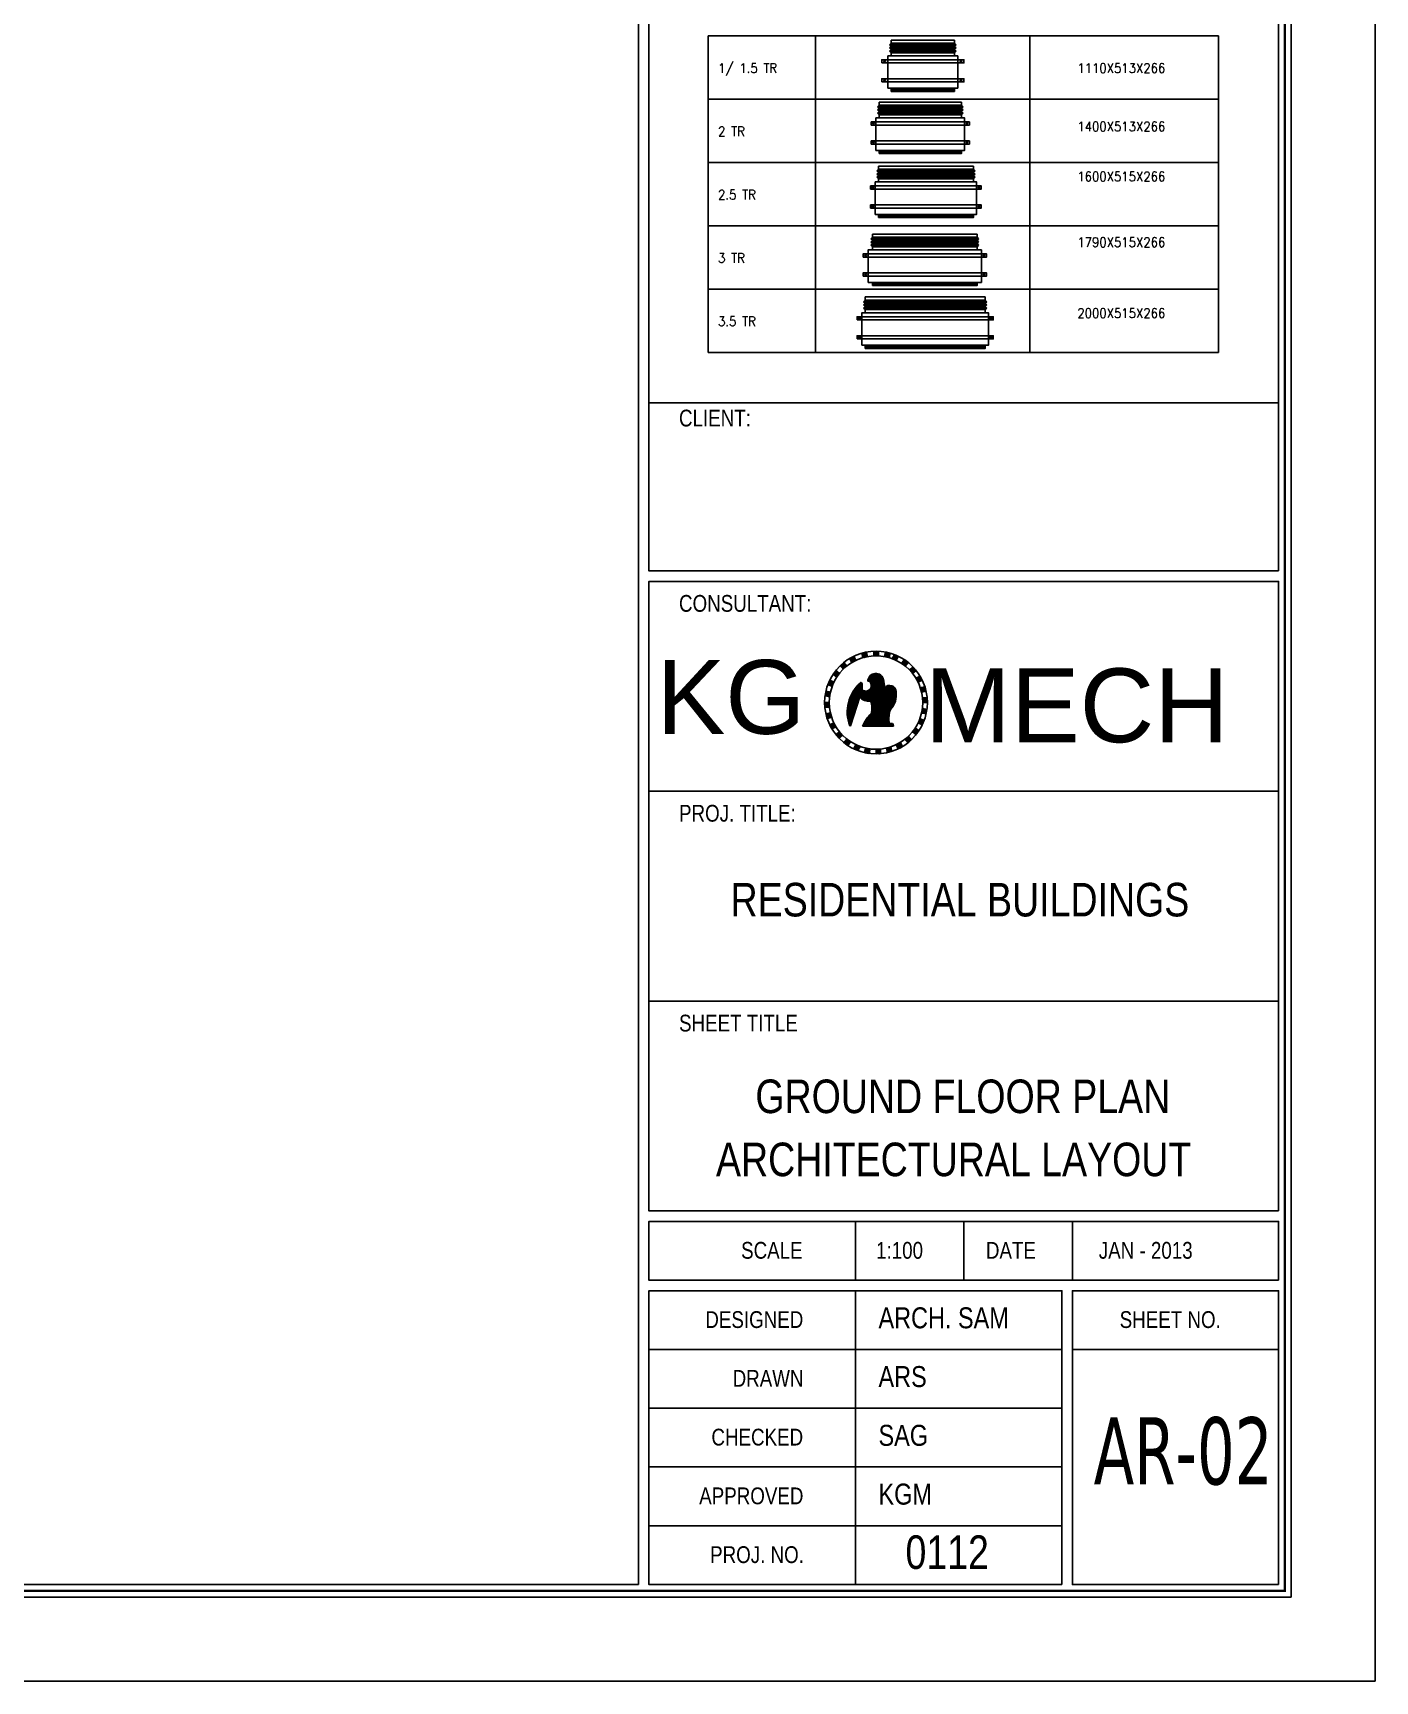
# Model space of a CAD drawing. Header units: millimetres. Extents: x -1288794 to 2153086, y -2701644 to -1335282.
# Drawn here: x 1000800 to 1021999, y -1519494 to -1493463 of the extents above; entities that cross this region are included whole.
import ezdxf
from ezdxf.enums import TextEntityAlignment as Align

# ---------------------------------------------------------------- set-up
doc = ezdxf.new("R2010")
doc.units = ezdxf.units.MM
doc.header["$LTSCALE"] = 100
for name, color, linetype in [('AC-HLTEXT', 100, 'Continuous'), ('DAIMENTION', 32, 'Continuous'), ('FCU-AC', 160, 'Continuous'), ('LOGO LINE', 7, 'Continuous'), ('LOGO1LINE', 7, 'Continuous'), ('TEXT', 4, 'Continuous')]:
    doc.layers.add(name, color=color, linetype=linetype)
doc.styles.add('ISTILO', font='sanss___.ttf', dxfattribs={"width": 0.8, "height": 400})
doc.styles.add('MKL', font='swisse.ttf')
doc.styles.add('ROMANS', font='romans.shx', dxfattribs={"width": 0.8})
doc.styles.add('SANSSERIF', font='sas_____.pfb')
doc.styles.add('TAHOMA', font='tahoma.ttf', dxfattribs={"width": 0.7})

# ---------------------------------------------------------------- blocks, each defined once
blk = doc.blocks.new('fcu 3.5 tr')
at = {"layer": 'FCU-AC'}
h = blk.add_hatch(dxfattribs=at)
h.set_pattern_fill('NET', color=3)
h.paths.add_polyline_path([(100970, -1580238), (99070, -1580238), (99070, -1580288), (100970, -1580288)])
for p, q in [((99045, -1579550), (99070, -1579525)), ((100970, -1579525), (99070, -1579525)), ((100995, -1579550), (100970, -1579525)), ((100995, -1579550), (99045, -1579550)), ((99045, -1579550), (99070, -1579575)), ((99045, -1579600), (99070, -1579575)), ((100995, -1579600), (99045, -1579600)), ((99045, -1579600), (99070, -1579625)), ((99045, -1579650), (99070, -1579625)), ((100995, -1579650), (99045, -1579650)), ((99045, -1579650), (99070, -1579675)), ((100970, -1579575), (99070, -1579575)), ((100970, -1579575), (99070, -1579575)), ((100970, -1579625), (99070, -1579625)), ((100970, -1579625), (99070, -1579625)), ((100995, -1579550), (100970, -1579575)), ((100995, -1579600), (100970, -1579575)), ((100995, -1579600), (100970, -1579625)), ((100995, -1579650), (100970, -1579625)), ((100995, -1579650), (100970, -1579675))]:
    blk.add_line(p, q, dxfattribs=at)
at = {"layer": 'FCU-AC', "color": 1}
for p, q in [((100970, -1579475), (99070, -1579475)), ((99070, -1579475), (99070, -1579525)), ((99070, -1579525), (100970, -1579525)), ((100970, -1579525), (100970, -1579475)), ((100970, -1579675), (99070, -1579675)), ((99070, -1579675), (99070, -1579725)), ((99070, -1579725), (100970, -1579725)), ((100970, -1579725), (100970, -1579675))]:
    blk.add_line(p, q, dxfattribs=at)
at = {"layer": 'FCU-AC', "color": 6}
for points in [[(98945, -1579838), (101095, -1579838), (101095, -1579788), (98945, -1579788)], [(98945, -1580138), (101095, -1580138), (101095, -1580088), (98945, -1580088)]]:
    blk.add_lwpolyline(points, close=True, dxfattribs=at)
at = {"layer": 'FCU-AC'}
blk.add_lwpolyline([(99020, -1580238), (101020, -1580238), (101020, -1579725), (99020, -1579725)], close=True, dxfattribs=at)
at = {"layer": 'FCU-AC', "color": 3}
blk.add_lwpolyline([(99070, -1580288), (100970, -1580288), (100970, -1580238), (99070, -1580238)], close=True, dxfattribs=at)
at = {"layer": 'FCU-AC', "color": 6}
for centre in [(98982, -1579813), (101057, -1579813), (98982, -1580113), (101057, -1580113)]:
    blk.add_circle(centre, 12.5, dxfattribs=at)
blk = doc.blocks.new('fcu-1    1.5 tr')
h = blk.add_hatch()
h.set_pattern_fill('NET', color=3)
h.paths.add_polyline_path([(78733, -1589179), (77733, -1589179), (77733, -1589229), (78733, -1589229)])
at = {"color": 3}
blk.add_lwpolyline([(77733, -1589229), (78733, -1589229), (78733, -1589179), (77733, -1589179)], close=True, dxfattribs=at)
at = {"layer": 'FCU-AC', "color": 5}
for p, q in [((77733, -1588466), (77708, -1588491)), ((78758, -1588491), (77708, -1588491)), ((77733, -1588516), (77708, -1588491)), ((77733, -1588516), (77708, -1588541)), ((78758, -1588541), (77708, -1588541)), ((77733, -1588566), (77708, -1588541)), ((77733, -1588566), (77708, -1588591)), ((78758, -1588591), (77708, -1588591)), ((77733, -1588616), (77708, -1588591)), ((78733, -1588516), (77733, -1588516)), ((78733, -1588566), (77733, -1588566)), ((78758, -1588491), (78733, -1588466)), ((78758, -1588491), (78733, -1588516)), ((78758, -1588541), (78733, -1588516)), ((78758, -1588541), (78733, -1588566)), ((78758, -1588591), (78733, -1588566)), ((78758, -1588591), (78733, -1588616))]:
    blk.add_line(p, q, dxfattribs=at)
at = {"layer": 'FCU-AC', "color": 1}
for p, q in [((78733, -1588416), (77733, -1588416)), ((77733, -1588416), (77733, -1588466)), ((77733, -1588466), (78733, -1588466)), ((78733, -1588616), (77733, -1588616)), ((77733, -1588616), (77733, -1588666)), ((78733, -1588466), (78733, -1588416)), ((78733, -1588666), (78733, -1588616)), ((77733, -1588666), (78733, -1588666))]:
    blk.add_line(p, q, dxfattribs=at)
at = {"layer": 'FCU-AC'}
for p, q in [((78733, -1588466), (77733, -1588466)), ((78788, -1588666), (77678, -1588666)), ((77678, -1588666), (77678, -1589179)), ((78788, -1589179), (78788, -1588666)), ((77678, -1589179), (78788, -1589179))]:
    blk.add_line(p, q, dxfattribs=at)
at = {"layer": 'FCU-AC', "color": 2}
for p, q in [((78733, -1588516), (77733, -1588516)), ((78733, -1588566), (77733, -1588566))]:
    blk.add_line(p, q, dxfattribs=at)
at = {"layer": 'FCU-AC', "color": 6}
for points in [[(77583, -1588779), (78883, -1588779), (78883, -1588729), (77583, -1588729)], [(77583, -1589079), (78883, -1589079), (78883, -1589029), (77583, -1589029)]]:
    blk.add_lwpolyline(points, close=True, dxfattribs=at)
for centre in [(77629, -1588755), (78837, -1588755), (77629, -1589055), (78837, -1589055)]:
    blk.add_circle(centre, 12.5, dxfattribs=at)
blk = doc.blocks.new('fcu 2 tr')
h = blk.add_hatch()
h.set_pattern_fill('NET', color=3)
h.paths.add_polyline_path([(80954, -1588493), (79654, -1588493), (79654, -1588543), (80954, -1588543)])
at = {"layer": 'FCU-AC'}
for p, q in [((79654, -1587780), (79629, -1587805)), ((80979, -1587805), (79629, -1587805)), ((79654, -1587830), (79629, -1587805)), ((79654, -1587830), (79629, -1587855)), ((80979, -1587855), (79629, -1587855)), ((79654, -1587880), (79629, -1587855)), ((80954, -1587780), (79654, -1587780)), ((80954, -1587830), (79654, -1587830)), ((80954, -1587830), (79654, -1587830)), ((80954, -1587780), (80979, -1587805)), ((80954, -1587830), (80979, -1587805)), ((80954, -1587830), (80979, -1587855)), ((80954, -1587880), (80979, -1587855)), ((79654, -1587880), (79629, -1587905)), ((80979, -1587905), (79629, -1587905)), ((79654, -1587930), (79629, -1587905)), ((80954, -1587880), (79654, -1587880)), ((80954, -1587880), (79654, -1587880)), ((80954, -1587880), (80979, -1587905)), ((80954, -1587930), (80979, -1587905))]:
    blk.add_line(p, q, dxfattribs=at)
at = {"layer": 'FCU-AC', "color": 1}
for p, q in [((80954, -1587730), (79654, -1587730)), ((79654, -1587730), (79654, -1587780)), ((79654, -1587780), (80954, -1587780)), ((80954, -1587780), (80954, -1587730)), ((80954, -1587930), (79654, -1587930)), ((79654, -1587930), (79654, -1587980)), ((79654, -1587980), (80954, -1587980)), ((80954, -1587980), (80954, -1587930))]:
    blk.add_line(p, q, dxfattribs=at)
at = {"layer": 'FCU-AC', "color": 6}
for points in [[(79529, -1588093), (81079, -1588093), (81079, -1588043), (79529, -1588043)], [(79529, -1588393), (81079, -1588393), (81079, -1588343), (79529, -1588343)]]:
    blk.add_lwpolyline(points, close=True, dxfattribs=at)
at = {"layer": 'FCU-AC'}
blk.add_lwpolyline([(79604, -1588493), (81004, -1588493), (81004, -1587980), (79604, -1587980)], close=True, dxfattribs=at)
at = {"layer": 'FCU-AC', "color": 3}
blk.add_lwpolyline([(79654, -1588543), (80954, -1588543), (80954, -1588493), (79654, -1588493)], close=True, dxfattribs=at)
at = {"layer": 'FCU-AC', "color": 6}
for centre in [(79566, -1588068), (81041, -1588068), (79566, -1588368), (81041, -1588368)]:
    blk.add_circle(centre, 12.5, dxfattribs=at)
blk = doc.blocks.new('fcu 2.5 tr')
h = blk.add_hatch()
h.set_pattern_fill('NET', color=3)
h.paths.add_polyline_path([(83172, -1587743), (81672, -1587743), (81672, -1587793), (83172, -1587793)])
at = {"layer": 'FCU-AC'}
for p, q in [((81672, -1587030), (81647, -1587055)), ((83197, -1587055), (81647, -1587055)), ((81672, -1587080), (81647, -1587055)), ((81672, -1587080), (81647, -1587105)), ((83172, -1587030), (81672, -1587030)), ((83172, -1587080), (81672, -1587080)), ((83172, -1587080), (81672, -1587080)), ((83197, -1587055), (83172, -1587030)), ((83197, -1587055), (83172, -1587080)), ((83197, -1587105), (83172, -1587080)), ((83197, -1587105), (81647, -1587105)), ((81672, -1587130), (81647, -1587105)), ((81672, -1587130), (81647, -1587155)), ((83197, -1587155), (81647, -1587155)), ((81672, -1587180), (81647, -1587155)), ((83172, -1587130), (81672, -1587130)), ((83172, -1587130), (81672, -1587130)), ((83197, -1587105), (83172, -1587130)), ((83197, -1587155), (83172, -1587130)), ((83197, -1587155), (83172, -1587180))]:
    blk.add_line(p, q, dxfattribs=at)
at = {"layer": 'FCU-AC', "color": 1}
for p, q in [((83172, -1586980), (81672, -1586980)), ((81672, -1586980), (81672, -1587030)), ((81672, -1587030), (83172, -1587030)), ((83172, -1587030), (83172, -1586980)), ((83172, -1587180), (81672, -1587180)), ((81672, -1587180), (81672, -1587230)), ((81672, -1587230), (83172, -1587230)), ((83172, -1587230), (83172, -1587180))]:
    blk.add_line(p, q, dxfattribs=at)
at = {"layer": 'FCU-AC', "color": 6}
for points in [[(81547, -1587343), (83297, -1587343), (83297, -1587293), (81547, -1587293)], [(81547, -1587643), (83297, -1587643), (83297, -1587593), (81547, -1587593)]]:
    blk.add_lwpolyline(points, close=True, dxfattribs=at)
at = {"layer": 'FCU-AC'}
blk.add_lwpolyline([(81622, -1587743), (83222, -1587743), (83222, -1587230), (81622, -1587230)], close=True, dxfattribs=at)
at = {"layer": 'FCU-AC', "color": 3}
blk.add_lwpolyline([(81672, -1587793), (83172, -1587793), (83172, -1587743), (81672, -1587743)], close=True, dxfattribs=at)
at = {"layer": 'FCU-AC', "color": 6}
for centre in [(81584, -1587318), (83259, -1587318), (81584, -1587618), (83259, -1587618)]:
    blk.add_circle(centre, 12.5, dxfattribs=at)
blk = doc.blocks.new('fcu 3 tr')
h = blk.add_hatch()
h.set_pattern_fill('NET', color=3)
h.paths.add_polyline_path([(86304, -1585367), (84654, -1585367), (84654, -1585417), (86304, -1585417)])
at = {"layer": 'FCU-AC'}
for p, q in [((84654, -1584654), (84629, -1584679)), ((86329, -1584679), (84629, -1584679)), ((84654, -1584704), (84629, -1584679)), ((84654, -1584704), (84629, -1584729)), ((86329, -1584729), (84629, -1584729)), ((84654, -1584754), (84629, -1584729)), ((86304, -1584654), (84654, -1584654)), ((86304, -1584704), (84654, -1584704)), ((86304, -1584704), (84654, -1584704)), ((86304, -1584654), (86329, -1584679)), ((86304, -1584704), (86329, -1584679)), ((86304, -1584704), (86329, -1584729)), ((86304, -1584754), (86329, -1584729)), ((84654, -1584754), (84629, -1584779)), ((86329, -1584779), (84629, -1584779)), ((84654, -1584804), (84629, -1584779)), ((86304, -1584754), (84654, -1584754)), ((86304, -1584754), (84654, -1584754)), ((86304, -1584754), (86329, -1584779)), ((86304, -1584804), (86329, -1584779))]:
    blk.add_line(p, q, dxfattribs=at)
at = {"layer": 'FCU-AC', "color": 1}
for p, q in [((86304, -1584604), (84654, -1584604)), ((84654, -1584604), (84654, -1584654)), ((84654, -1584654), (86304, -1584654)), ((86304, -1584654), (86304, -1584604)), ((86304, -1584804), (84654, -1584804)), ((84654, -1584804), (84654, -1584854)), ((84654, -1584854), (86304, -1584854)), ((86304, -1584854), (86304, -1584804))]:
    blk.add_line(p, q, dxfattribs=at)
at = {"layer": 'FCU-AC', "color": 6}
for points in [[(84504, -1584967), (86454, -1584967), (86454, -1584917), (84504, -1584917)], [(84504, -1585267), (86454, -1585267), (86454, -1585217), (84504, -1585217)]]:
    blk.add_lwpolyline(points, close=True, dxfattribs=at)
at = {"layer": 'FCU-AC'}
blk.add_lwpolyline([(84584, -1585367), (86374, -1585367), (86374, -1584854), (84584, -1584854)], close=True, dxfattribs=at)
at = {"layer": 'FCU-AC', "color": 3}
blk.add_lwpolyline([(84654, -1585417), (86304, -1585417), (86304, -1585367), (84654, -1585367)], close=True, dxfattribs=at)
at = {"layer": 'FCU-AC', "color": 6}
for centre in [(84544, -1584942), (86414, -1584942), (84544, -1585242), (86414, -1585242)]:
    blk.add_circle(centre, 12.5, dxfattribs=at)

msp = doc.modelspace()

# ---------------------------------------------------------------- hatches: boundary and pattern name
h = msp.add_hatch()
h.set_pattern_fill('ANSI36', color=6, scale=36.666455, angle=167.14286, style=0)
h.set_pattern_definition([(212.14286, (1015549.2375, -1501492.5794), (-4.352928, -8.148113), [11.458267, -2.291653, 0, -2.291653])])
h.paths.add_polyline_path([(1013893, -1503259.6, -0.0225273), (1013964.9, -1503246.6), (1013981.3, -1503318.4, 0.0247745), (1013909.3, -1503331.1)])
h = msp.add_hatch()
h.set_pattern_fill('ANSI36', color=6, scale=36.666455, angle=180, style=0)
h.set_pattern_definition([(225, (1014950.707, -1501217.206), (-2.4306655, -8.91244), [11.458267, -2.291653, 0, -2.291653])])
h.paths.add_polyline_path([(1014081.1, -1503228.2, -0.0225273), (1014154.1, -1503231.5), (1014154.1, -1503305.1, 0.0247745), (1014081.1, -1503301.5)])
h = msp.add_hatch()
h.set_pattern_fill('ANSI36', color=6, scale=36.666455, angle=-167.14286, style=0)
h.set_pattern_definition([(237.85714, (1014307.7473, -1501087.4032), (-0.386519, -9.229861), [11.458267, -2.291653, 0, -2.291653])])
h.paths.add_polyline_path([(1014268.4, -1503241.5, -0.0225273), (1014338.8, -1503260.9), (1014322.4, -1503332.7, 0.0247745), (1014252.1, -1503313)])
h = msp.add_hatch()
h.set_pattern_fill('ANSI36', color=6, scale=36.666455, angle=38.57143, style=0)
h.set_pattern_definition([(83.57143, (1015195.8854, -1506787.814), (-3.656445, 8.4835216), [11.458267, -2.291653, 0, -2.291653])])
h.paths.add_polyline_path([(1013610.5, -1503405.1, 0.0225273), (1013555.5, -1503453.2), (1013601.5, -1503510.8, -0.0247745), (1013656.3, -1503462.5)])
h = msp.add_hatch()
h.set_pattern_fill('ANSI36', color=6, scale=36.666455, angle=25.71429, style=0)
h.set_pattern_definition([(70.71429, (1014557.2057, -1506959.146), (-1.677009, 9.0844575), [11.458267, -2.291653, 0, -2.291653])])
h.paths.add_polyline_path([(1013764.3, -1503308.5, 0.0225273), (1013700, -1503343.1), (1013732, -1503409.5, -0.0247745), (1013796.1, -1503374.6)])
h = msp.add_hatch()
h.set_pattern_fill('ANSI36', color=6, scale=36.666455, angle=-25.71429, style=0)
h.set_pattern_definition([(19.28571, (1012108.3185, -1506204.5415), (6.056917, 6.975205), [11.458267, -2.291653, 0, -2.291653])])
h.paths.add_polyline_path([(1014468.1, -1503308.5, 0.0225273), (1014401, -1503279.8), (1014369, -1503346.2, -0.0247745), (1014436.3, -1503374.6)])
h = msp.add_hatch()
h.set_pattern_fill('ANSI36', color=6, scale=36.666455, angle=-38.57143, style=0)
h.set_pattern_definition([(6.42857, (1011676.841, -1505703.449), (7.4571865, 5.452531), [11.458267, -2.291653, 0, -2.291653])])
h.paths.add_polyline_path([(1014621.9, -1503405.1, 0.0225273), (1014562.8, -1503362.2), (1014516.9, -1503419.8, -0.0247745), (1014576.2, -1503462.5)])
h = msp.add_hatch()
h.set_pattern_fill('ANSI36', color=6, scale=36.666455, angle=-51.42857, style=0)
h.set_pattern_definition([(353.57143, (1011367.685, -1505118.9075), (8.4835216, 3.656445), [11.458267, -2.291653, 0, -2.291653])])
h.paths.add_polyline_path([(1014750.4, -1503533.6, 0.0225273), (1014702.3, -1503478.6), (1014644.7, -1503524.5, -0.0247745), (1014693, -1503579.3)])
h = msp.add_hatch()
h.set_pattern_fill('ANSI36', color=6, scale=36.666455, angle=64.28571, style=0)
h.set_pattern_definition([(109.28571, (1016281.5195, -1506047.1804), (-6.975205, 6.056917), [11.458267, -2.291653, 0, -2.291653])])
h.paths.add_polyline_path([(1013385.5, -1503687.4, 0.0225273), (1013356.8, -1503754.5), (1013423.2, -1503786.5, -0.0247745), (1013451.6, -1503719.2)])
h = msp.add_hatch()
h.set_pattern_fill('ANSI36', color=6, scale=36.666455, angle=51.42857, style=0)
h.set_pattern_definition([(96.42857, (1015780.427, -1506478.658), (-5.452531, 7.4571865), [11.458267, -2.291653, 0, -2.291653])])
h.paths.add_polyline_path([(1013482.1, -1503533.6, 0.0225273), (1013439.2, -1503592.7), (1013496.8, -1503638.6, -0.0247745), (1013539.5, -1503579.3)])
h = msp.add_hatch()
h.set_pattern_fill('ANSI31', color=6, scale=36.45, style=0)
h.set_pattern_definition([(45, (1013532.6896, -1506308.6005), (-3.221755, 3.221755), [])])
h.paths.add_polyline_path([(1014039.4, -1504212.8, 0.1070133), (1013904.7, -1504413), (1014386.2, -1504413, 0.3835303), (1014393.2, -1504406.7, 0.674478), (1014336.4, -1504376.4), (1014321, -1504332.4, -0.1268388), (1014346.6, -1504147.3, 0.2280769), (1014433.4, -1503866.3, 0.6975506), (1014253.3, -1503805.9, 0.0308659), (1014233.4, -1503672.3, 0.880226), (1013987.3, -1503703.5), (1014009.3, -1503702.8, -1.0270626), (1013896.6, -1503836.1), (1013896.6, -1503747.1, 0.3506469), (1013878.2, -1503724.1, 0.2389572), (1013869.9, -1503726.2, 0.3170491), (1013703.6, -1504404.8, 0.7037758), (1013712.5, -1504404.6), (1013860.4, -1503950.3, 0.26839), (1014028.5, -1504017.3, -0.1721045)])
h = msp.add_hatch()
h.set_pattern_fill('ANSI36', color=6, scale=36.666455, angle=-64.28571, style=0)
h.set_pattern_definition([(340.71429, (1011196.3528, -1504480.228), (9.0844575, 1.677009), [11.458267, -2.291653, 0, -2.291653])])
h.paths.add_polyline_path([(1014847, -1503687.4, 0.0225273), (1014812.4, -1503623), (1014746, -1503655, -0.0247745), (1014780.9, -1503719.2)])
h = msp.add_hatch()
h.set_pattern_fill('ANSI36', color=6, scale=36.666455, angle=90, style=0)
h.set_pattern_definition([(135, (1016938.293, -1504908.8536), (-8.9124403, 2.4306655), [11.458267, -2.291653, 0, -2.291653])])
h.paths.add_polyline_path([(1013305.2, -1504039.3, 0.0225273), (1013308.5, -1504112.2), (1013382.1, -1504112.2, -0.0247745), (1013378.5, -1504039.3)])
h = msp.add_hatch()
h.set_pattern_fill('ANSI36', color=6, scale=36.666455, angle=77.14286, style=0)
h.set_pattern_definition([(122.14286, (1016674.0356, -1505515.0173), (-8.148113, 4.352928), [11.458267, -2.291653, 0, -2.291653])])
h.paths.add_polyline_path([(1013325.5, -1503858.8, 0.0225273), (1013312.5, -1503930.7), (1013384.3, -1503947, -0.0247745), (1013397, -1503875.1)])
h = msp.add_hatch()
h.set_pattern_fill('ANSI36', color=6, scale=36.666455, angle=-77.14286, style=0)
h.set_pattern_definition([(327.85714, (1011171.436, -1503819.436), (9.229861, -0.386519), [11.458267, -2.291653, 0, -2.291653])])
h.paths.add_polyline_path([(1014907, -1503858.8, 0.0225273), (1014887.5, -1503788.4), (1014815.7, -1503804.8, -0.0247745), (1014835.5, -1503875.1)])
h = msp.add_hatch()
h.set_pattern_fill('ANSI36', color=6, scale=36.666455, angle=-90, style=0)
h.set_pattern_definition([(315, (1011294.184, -1503169.6674), (8.9124403, -2.4306655), [11.458267, -2.291653, 0, -2.291653])])
h.paths.add_polyline_path([(1014927.3, -1504039.3, 0.0225273), (1014924, -1503966.3), (1014850.4, -1503966.3, -0.0247745), (1014854, -1504039.3)])
h = msp.add_hatch()
h.set_pattern_fill('ANSI36', color=6, scale=36.666455, angle=102.85714, style=0)
h.set_pattern_definition([(147.85714, (1017061.041, -1504259.085), (-9.229861, 0.386519), [11.458267, -2.291653, 0, -2.291653])])
h.paths.add_polyline_path([(1013325.5, -1504219.7, 0.0225273), (1013345, -1504290.2), (1013416.8, -1504273.8, -0.0247745), (1013397, -1504203.4)])
h = msp.add_hatch()
h.set_pattern_fill('ANSI36', color=6, scale=36.666455, angle=-115.71429, style=0)
h.set_pattern_definition([(289.28571, (1011950.9574, -1502031.3406), (6.975205, -6.056917), [11.458267, -2.291653, 0, -2.291653])])
h.paths.add_polyline_path([(1014847, -1504391.2, 0.0225273), (1014875.7, -1504324), (1014809.3, -1504292, -0.0247745), (1014780.9, -1504359.4)])
h = msp.add_hatch()
h.set_pattern_fill('ANSI36', color=6, scale=36.666455, angle=-102.85714, style=0)
h.set_pattern_definition([(302.14286, (1011558.4413, -1502563.5037), (8.148113, -4.352928), [11.458267, -2.291653, 0, -2.291653])])
h.paths.add_polyline_path([(1014907, -1504219.7, 0.0225273), (1014920, -1504147.9), (1014848.2, -1504131.5, -0.0247745), (1014835.5, -1504203.4)])
h = msp.add_hatch()
h.set_pattern_fill('ANSI36', color=6, scale=36.666455, angle=115.71429, style=0)
h.set_pattern_definition([(160.71429, (1017036.124, -1503598.293), (-9.0844575, -1.677009), [11.458267, -2.291653, 0, -2.291653])])
h.paths.add_polyline_path([(1013385.5, -1504391.2, 0.0225273), (1013420.1, -1504455.5), (1013486.5, -1504423.5, -0.0247745), (1013451.6, -1504359.4)])
h = msp.add_hatch()
h.set_pattern_fill('ANSI36', color=6, scale=36.666455, angle=128.57143, style=0)
h.set_pattern_definition([(173.57143, (1016864.792, -1502959.6135), (-8.4835216, -3.656445), [11.458267, -2.291653, 0, -2.291653])])
h.paths.add_polyline_path([(1013482.1, -1504545, 0.0225273), (1013530.2, -1504600), (1013587.8, -1504554, -0.0247745), (1013539.5, -1504499.2)])
h = msp.add_hatch()
h.set_pattern_fill('ANSI36', color=6, scale=36.666455, angle=-128.57143, style=0)
h.set_pattern_definition([(276.42857, (1012452.0497, -1501599.863), (5.452531, -7.4571865), [11.458267, -2.291653, 0, -2.291653])])
h.paths.add_polyline_path([(1014750.4, -1504545, 0.0225273), (1014793.3, -1504485.8), (1014735.7, -1504439.9, -0.0247745), (1014693, -1504499.2)])
h = msp.add_hatch()
h.set_pattern_fill('ANSI36', color=6, scale=36.666455, angle=141.42857, style=0)
h.set_pattern_definition([(186.42857, (1016555.636, -1502375.072), (-7.4571865, -5.452531), [11.458267, -2.291653, 0, -2.291653])])
h.paths.add_polyline_path([(1013610.5, -1504673.4, 0.0225273), (1013669.7, -1504716.3), (1013715.6, -1504658.7, -0.0247745), (1013656.3, -1504616)])
h = msp.add_hatch()
h.set_pattern_fill('ANSI36', color=6, scale=36.666455, angle=154.28571, style=0)
h.set_pattern_definition([(199.28571, (1016124.1583, -1501873.9795), (-6.056917, -6.975205), [11.458267, -2.291653, 0, -2.291653])])
h.paths.add_polyline_path([(1013764.3, -1504770, 0.0225273), (1013831.5, -1504798.7), (1013863.5, -1504732.3, -0.0247745), (1013796.1, -1504703.9)])
h = msp.add_hatch()
h.set_pattern_fill('ANSI36', color=6, scale=36.666455, angle=167.14286, style=0)
h.set_pattern_definition([(212.14286, (1015591.995, -1501481.4634), (-4.352928, -8.148113), [11.458267, -2.291653, 0, -2.291653])])
h.paths.add_polyline_path([(1013935.8, -1504830, 0.0225273), (1014007.6, -1504843), (1014024, -1504771.2, -0.0247745), (1013952.1, -1504758.5)])
h = msp.add_hatch()
h.set_pattern_fill('ANSI36', color=6, scale=36.666455, angle=180, style=0)
h.set_pattern_definition([(225, (1014985.8315, -1501217.206), (-2.4306655, -8.9124403), [11.458267, -2.291653, 0, -2.291653])])
h.paths.add_polyline_path([(1014116.2, -1504850.3, 0.0225273), (1014189.2, -1504847), (1014189.2, -1504773.4, -0.0247745), (1014116.2, -1504777)])
h = msp.add_hatch()
h.set_pattern_fill('ANSI36', color=6, scale=36.666455, angle=-167.14286, style=0)
h.set_pattern_definition([(237.85714, (1014336.0628, -1501094.458), (-0.386519, -9.229861), [11.458267, -2.291653, 0, -2.291653])])
h.paths.add_polyline_path([(1014296.7, -1504830, 0.0225273), (1014367.1, -1504810.5), (1014350.7, -1504738.7, -0.0247745), (1014280.4, -1504758.5)])
h = msp.add_hatch()
h.set_pattern_fill('ANSI36', color=6, scale=36.666455, angle=-154.28571, style=0)
h.set_pattern_definition([(250.71429, (1013675.271, -1501119.375), (1.677009, -9.0844575), [11.458267, -2.291653, 0, -2.291653])])
h.paths.add_polyline_path([(1014468.1, -1504770, 0.0225273), (1014532.5, -1504735.4), (1014500.5, -1504669, -0.0247745), (1014436.3, -1504703.9)])
h = msp.add_hatch()
h.set_pattern_fill('ANSI36', color=6, scale=36.666455, angle=-141.42857, style=0)
h.set_pattern_definition([(263.57143, (1013036.5914, -1501290.707), (3.656445, -8.4835216), [11.458267, -2.291653, 0, -2.291653])])
h.paths.add_polyline_path([(1014621.9, -1504673.4, 0.0225273), (1014676.9, -1504625.3), (1014631, -1504567.7, -0.0247745), (1014576.2, -1504616)])

# ---------------------------------------------------------------- linework, layer by layer
at = {"color": 6}
for p, q in [((1013909.3, -1503331.1), (1013893, -1503259.6)), ((1013909.3, -1503331.1), (1013893, -1503259.6)), ((1013981.3, -1503318.4), (1013965, -1503246.9)), ((1014081.1, -1503301.5), (1014081.1, -1503228.2)), ((1014081.1, -1503301.5), (1014081.1, -1503228.2)), ((1014154.1, -1503305.1), (1014154.1, -1503231.8)), ((1014154.1, -1503305.1), (1014154.1, -1503231.8)), ((1014252.1, -1503313), (1014268.4, -1503241.5)), ((1014252.1, -1503313), (1014268.4, -1503241.5)), ((1014322.4, -1503332.7), (1014338.7, -1503261.2)), ((1014322.4, -1503332.7), (1014338.7, -1503261.2)), ((1013601.5, -1503510.8), (1013555.8, -1503453.5)), ((1013601.5, -1503510.8), (1013555.8, -1503453.5)), ((1013656.3, -1503462.5), (1013610.5, -1503405.1)), ((1013656.3, -1503462.5), (1013610.5, -1503405.1)), ((1013732, -1503409.5), (1013700.2, -1503343.4)), ((1013732, -1503409.5), (1013700.2, -1503343.4)), ((1013796.1, -1503374.6), (1013764.3, -1503308.5)), ((1013796.1, -1503374.6), (1013764.3, -1503308.5)), ((1014436.3, -1503374.6), (1014468.1, -1503308.5)), ((1014436.3, -1503374.6), (1014468.1, -1503308.5)), ((1014516.9, -1503419.8), (1014562.6, -1503362.5)), ((1014516.9, -1503419.8), (1014562.6, -1503362.5)), ((1014576.2, -1503462.5), (1014621.9, -1503405.1)), ((1014576.2, -1503462.5), (1014621.9, -1503405.1)), ((1014644.7, -1503524.5), (1014702, -1503478.8)), ((1014644.7, -1503524.5), (1014702, -1503478.8)), ((1013423.2, -1503786.5), (1013357.1, -1503754.7)), ((1013423.2, -1503786.5), (1013357.1, -1503754.7)), ((1013451.6, -1503719.2), (1013385.5, -1503687.4)), ((1013451.6, -1503719.2), (1013385.5, -1503687.4)), ((1013496.8, -1503638.6), (1013439.5, -1503592.9)), ((1013496.8, -1503638.6), (1013439.5, -1503592.9)), ((1013539.5, -1503579.3), (1013482.1, -1503533.6)), ((1013539.5, -1503579.3), (1013482.1, -1503533.6)), ((1013896.6, -1503836.1), (1013896.6, -1503747.1)), ((1013987.3, -1503703.5), (1014009.3, -1503702.8)), ((1014693, -1503579.3), (1014750.4, -1503533.6)), ((1014693, -1503579.3), (1014750.4, -1503533.6)), ((1014746, -1503655), (1014812.1, -1503623.2)), ((1014746, -1503655), (1014812.1, -1503623.2)), ((1014780.9, -1503719.2), (1014847, -1503687.4)), ((1014780.9, -1503719.2), (1014847, -1503687.4)), ((1013378.5, -1504039.3), (1013305.2, -1504039.3)), ((1013378.5, -1504039.3), (1013305.2, -1504039.3)), ((1013384.3, -1503947), (1013312.8, -1503930.7)), ((1013384.3, -1503947), (1013312.8, -1503930.7)), ((1013397, -1503875.1), (1013325.5, -1503858.8)), ((1013397, -1503875.1), (1013325.5, -1503858.8)), ((1013860.4, -1503950.3), (1013712.5, -1504404.6)), ((1014815.7, -1503804.8), (1014887.2, -1503788.4)), ((1014815.7, -1503804.8), (1014887.2, -1503788.4)), ((1014835.5, -1503875.1), (1014907, -1503858.8)), ((1014835.5, -1503875.1), (1014907, -1503858.8)), ((1014850.4, -1503966.3), (1014923.7, -1503966.3)), ((1014850.4, -1503966.3), (1014923.7, -1503966.3)), ((1014854, -1504039.3), (1014927.3, -1504039.3)), ((1014854, -1504039.3), (1014927.3, -1504039.3)), ((1013382.1, -1504112.2), (1013308.8, -1504112.2)), ((1013382.1, -1504112.2), (1013308.8, -1504112.2)), ((1013397, -1504203.4), (1013325.5, -1504219.7)), ((1013397, -1504203.4), (1013325.5, -1504219.7)), ((1013416.8, -1504273.8), (1013345.3, -1504290.1)), ((1013416.8, -1504273.8), (1013345.3, -1504290.1)), ((1014809.3, -1504292), (1014875.4, -1504323.9)), ((1014809.3, -1504292), (1014875.4, -1504323.9)), ((1014835.5, -1504203.4), (1014907, -1504219.7)), ((1014835.5, -1504203.4), (1014907, -1504219.7)), ((1014848.2, -1504131.5), (1014919.7, -1504147.8)), ((1014848.2, -1504131.5), (1014919.7, -1504147.8)), ((1013451.6, -1504359.4), (1013385.5, -1504391.2)), ((1013451.6, -1504359.4), (1013385.5, -1504391.2)), ((1013486.5, -1504423.5), (1013420.4, -1504455.3)), ((1013486.5, -1504423.5), (1013420.4, -1504455.3)), ((1013539.5, -1504499.2), (1013482.1, -1504545)), ((1013539.5, -1504499.2), (1013482.1, -1504545)), ((1013587.8, -1504554), (1013530.4, -1504599.7)), ((1013587.8, -1504554), (1013530.4, -1504599.7)), ((1013904.7, -1504413), (1014386.2, -1504413)), ((1014321, -1504332.4), (1014336.4, -1504376.4)), ((1014693, -1504499.2), (1014750.4, -1504545)), ((1014693, -1504499.2), (1014750.4, -1504545)), ((1014735.7, -1504439.9), (1014793, -1504485.6)), ((1014735.7, -1504439.9), (1014793, -1504485.6)), ((1014780.9, -1504359.4), (1014847, -1504391.2)), ((1014780.9, -1504359.4), (1014847, -1504391.2)), ((1013656.3, -1504616), (1013610.5, -1504673.4)), ((1013656.3, -1504616), (1013610.5, -1504673.4)), ((1013715.6, -1504658.7), (1013669.9, -1504716)), ((1013715.6, -1504658.7), (1013669.9, -1504716)), ((1013796.1, -1504703.9), (1013764.3, -1504770)), ((1013796.1, -1504703.9), (1013764.3, -1504770)), ((1013863.5, -1504732.3), (1013831.6, -1504798.4)), ((1013863.5, -1504732.3), (1013831.6, -1504798.4)), ((1013952.1, -1504758.5), (1013935.8, -1504830)), ((1013952.1, -1504758.5), (1013935.8, -1504830)), ((1014024, -1504771.2), (1014007.7, -1504842.7)), ((1014024, -1504771.2), (1014007.7, -1504842.7)), ((1014116.2, -1504777), (1014116.2, -1504850.3)), ((1014116.2, -1504777), (1014116.2, -1504850.3)), ((1014189.2, -1504773.4), (1014189.2, -1504846.7)), ((1014189.2, -1504773.4), (1014189.2, -1504846.7)), ((1014280.4, -1504758.5), (1014296.7, -1504830)), ((1014280.4, -1504758.5), (1014296.7, -1504830)), ((1014350.7, -1504738.7), (1014367.1, -1504810.2)), ((1014350.7, -1504738.7), (1014367.1, -1504810.2)), ((1014436.3, -1504703.9), (1014468.1, -1504770)), ((1014436.3, -1504703.9), (1014468.1, -1504770)), ((1014500.5, -1504669), (1014532.3, -1504735.1)), ((1014500.5, -1504669), (1014532.3, -1504735.1)), ((1014576.2, -1504616), (1014621.9, -1504673.4)), ((1014576.2, -1504616), (1014621.9, -1504673.4)), ((1014631, -1504567.7), (1014676.7, -1504625.1)), ((1014631, -1504567.7), (1014676.7, -1504625.1))]:
    msp.add_line(p, q, dxfattribs=at)
for radius in [811.1, 737.7]:
    msp.add_circle((1014116.2, -1504039.3), radius, dxfattribs=at)
for centre, radius, start, end in [((1014268.1, -1504183.4), 606.4, 131.04915, 201.41384), ((1013876.1, -1503733.3), 9.44, 77.29223, 131.04915), ((1013873, -1503747.1), 23.6, 0, 77.29223), ((1013954.7, -1503771), 87.3, 228.24948, 51.30904), ((1014112.3, -1503703.6), 125, 8.86708, 179.93696), ((1013161.9, -1503900.3), 1095.5, 4.94242, 12.01413), ((1014332.2, -1503869.2), 101.2, 1.6654, 141.2563), ((1014002.3, -1503838.5), 180.7, 218.21967, 278.31391), ((1013758.3, -1504130.5), 292.9, 343.66509, 22.72588), ((1014097.9, -1503916.7), 339.2, 317.14623, 8.5385), ((1014434.3, -1504624), 570.1, 133.83872, 158.27138), ((1014692.6, -1504289.5), 374.1, 157.66136, 186.57627), ((1013708, -1504403.1), 4.72, 201.41384, 341.96166), ((1014358.7, -1504403), 34.7, 353.93332, 129.92852), ((1014386.2, -1504405.9), 7.08, 270, 353.93332)]:
    msp.add_arc(centre, radius, start, end, dxfattribs=at)
at = {"layer": 'DAIMENTION', "color": 3}
msp.add_line((1019527.6, -1493508.5), (1019527.6, -1498508.5), dxfattribs=at)
at = {"layer": 'FCU-AC', "color": 3}
for p, q in [((1011462.5, -1493508.5), (1019527.6, -1493508.5)), ((1011462.5, -1498508.5), (1011462.5, -1493508.5)), ((1013159.2, -1498508.5), (1013159.2, -1493508.5)), ((1016546.3, -1493508.5), (1016546.3, -1498508.5)), ((1011462.5, -1494508.5), (1019527.6, -1494508.5)), ((1011462.5, -1495508.5), (1019527.6, -1495508.5)), ((1011462.5, -1496508.5), (1019527.6, -1496508.5)), ((1011462.5, -1497508.5), (1019527.6, -1497508.5)), ((1011462.5, -1498508.5), (1019527.6, -1498508.5))]:
    msp.add_line(p, q, dxfattribs=at)
at = {"layer": 'LOGO LINE'}
msp.add_line((1010529.9, -1499307.1), (1020474.1, -1499307.1), dxfattribs=at)
msp.add_lwpolyline([(1021998.7, -1519493.9), (943240.7, -1519493.9), (943240.7, -1463806.4), (1021998.7, -1463806.4)], close=True, dxfattribs=at)
at = {"layer": 'LOGO1LINE'}
for p, q in [((1020474.1, -1505439.4), (1010529.9, -1505439.4)), ((1020474.1, -1508754.1), (1010529.9, -1508754.1)), ((1013790.9, -1512234.6), (1013790.9, -1513162.7)), ((1015504.3, -1512234.6), (1015504.3, -1513162.7)), ((1017217.7, -1512234.6), (1017217.7, -1513162.7)), ((1013790.9, -1517969.1), (1013790.9, -1513328.5)), ((1017051.9, -1514256.6), (1010529.9, -1514256.6)), ((1017217.7, -1514256.6), (1020474.1, -1514256.6)), ((1013790.9, -1515184.7), (1010529.9, -1515184.7)), ((1017051.9, -1515184.7), (1013790.9, -1515184.7)), ((1017051.9, -1516112.8), (1010529.9, -1516112.8)), ((1017051.9, -1517041), (1010529.9, -1517041))]:
    msp.add_line(p, q, dxfattribs=at)
for points in [[(1020672.8, -1518168), (944566.6, -1518168), (944566.6, -1465132.3), (1020672.8, -1465132.3)], [(1010364.1, -1517969.1), (944765.5, -1517969.1), (944765.5, -1465331.1), (1010364.1, -1465331.1)], [(1020474.1, -1501958.9), (1010529.9, -1501958.9), (1010529.9, -1492677.7), (1020474.1, -1492677.7)], [(1020474.1, -1512068.9), (1010529.9, -1512068.9), (1010529.9, -1502124.7), (1020474.1, -1502124.7)], [(1020474.1, -1513162.7), (1010529.9, -1513162.7), (1010529.9, -1512234.6), (1020474.1, -1512234.6)], [(1017051.9, -1517969.1), (1010529.9, -1517969.1), (1010529.9, -1513328.5), (1017051.9, -1513328.5)], [(1020474.1, -1517969.1), (1017217.7, -1517969.1), (1017217.7, -1513328.5), (1020474.1, -1513328.5)]]:
    msp.add_lwpolyline(points, close=True, dxfattribs=at)
at = {"layer": 'LOGO1LINE', "const_width": 39.8}
msp.add_lwpolyline([(1020573.4, -1518068.5), (944666, -1518068.5), (944666, -1465231.7), (1020573.4, -1465231.7)], close=True, dxfattribs=at)

# ---------------------------------------------------------------- block references
at = {"layer": 'FCU-AC'}
for name, p in [('fcu-1    1.5 tr', (936622.8, 94841.3)), ('fcu 2 tr', (934511.4, 93175.7))]:
    msp.add_blockref(name, p, dxfattribs=at)
at = {"layer": 'FCU-AC', "color": 3}
for name, p in [('fcu 2.5 tr', (932482.8, 91413.6)), ('fcu 3 tr', (929407.8, 87963.7)), ('fcu 3.5 tr', (914872.9, 81842.5))]:
    msp.add_blockref(name, p, dxfattribs=at)

# ---------------------------------------------------------------- texts
at = {"color": 6, "style": 'MKL'}
for s, p in [('KG', (1010648.6, -1504533.8)), ('MECH', (1014889, -1504666.6))]:
    msp.add_text(s, height=1166.4, dxfattribs=at).set_placement(p)
at = {"layer": 'AC-HLTEXT', "style": 'ROMANS', "width": 0.9}
for s, p in [('1/ 1.5 TR ', (1011622, -1494093.1)), ('1110X513X266', (1017296.4, -1494093.1)), ('1400X513X266', (1017296.4, -1495016.1)), ('2 TR ', (1011622, -1495093.1)), ('1600X515X266', (1017296.4, -1495806.3)), ('2.5 TR ', (1011622, -1496093.1)), ('1790X515X266', (1017296.4, -1496844.3)), ('3 TR', (1011622, -1497093.1)), ('3.5 TR', (1011622, -1498093.1)), ('2000X515X266', (1017296.4, -1497963.7))]:
    msp.add_text(s, height=150, dxfattribs=at).set_placement(p)
at = {"layer": 'TEXT', "color": 7, "style": 'ISTILO', "width": 0.8}
for s, height, p in [('CLIENT:', 265.18, (1011004.5, -1499678.7)), ('CONSULTANT:', 265.179, (1011004.5, -1502605.4)), ('PROJ. TITLE:', 265.179, (1011004.5, -1505920)), ('SHEET TITLE', 265.179, (1011004.5, -1509234.7)), ('SCALE', 265.18, (1011985.3, -1512823.7)), ('1:100', 265.18, (1014117.4, -1512823.7)), ('DATE', 265.18, (1015852.2, -1512823.7)), ('JAN - 2013', 265.18, (1017635.4, -1512823.7)), ('DESIGNED', 265.18, (1011420, -1513917.5)), ('ARCH. SAM', 331.47, (1014155.5, -1513922.8)), ('SHEET NO.', 265.18, (1017964.8, -1513917.5)), ('DRAWN', 265.18, (1011851.5, -1514845.6)), ('ARS', 331.47, (1014155.5, -1514850.9)), ('SAG', 331.47, (1014155.5, -1515779)), ('CHECKED', 265.18, (1011516.5, -1515773.8)), ('APPROVED', 265.18, (1011323.2, -1516701.9)), ('KGM', 331.47, (1014155.5, -1516707.1)), ('PROJ. NO.', 265.18, (1011495.7, -1517630))]:
    msp.add_text(s, height=height, dxfattribs=at).set_placement(p)
for s, p in [('RESIDENTIAL BUILDINGS', (1015441.7, -1507417.4)), ('GROUND FLOOR PLAN', (1015487.3, -1510523.8)), ('ARCHITECTURAL LAYOUT', (1015342.5, -1511520.2))]:
    msp.add_text(s, height=530.357, dxfattribs=at).set_placement(p, align=Align.CENTER)
at = {"layer": 'TEXT', "color": 30}
for s, height, style, width, p in [('AR-02', 1060.71, 'TAHOMA', 0.75, (1018966.7, -1516387.9)), ('0112', 529.73, 'SANSSERIF', 0.8, (1015240.6, -1517723))]:
    msp.add_text(s, height=height, dxfattribs=dict(at, style=style, width=width)).set_placement(p, align=Align.CENTER)

doc.saveas('drawing.dxf')
